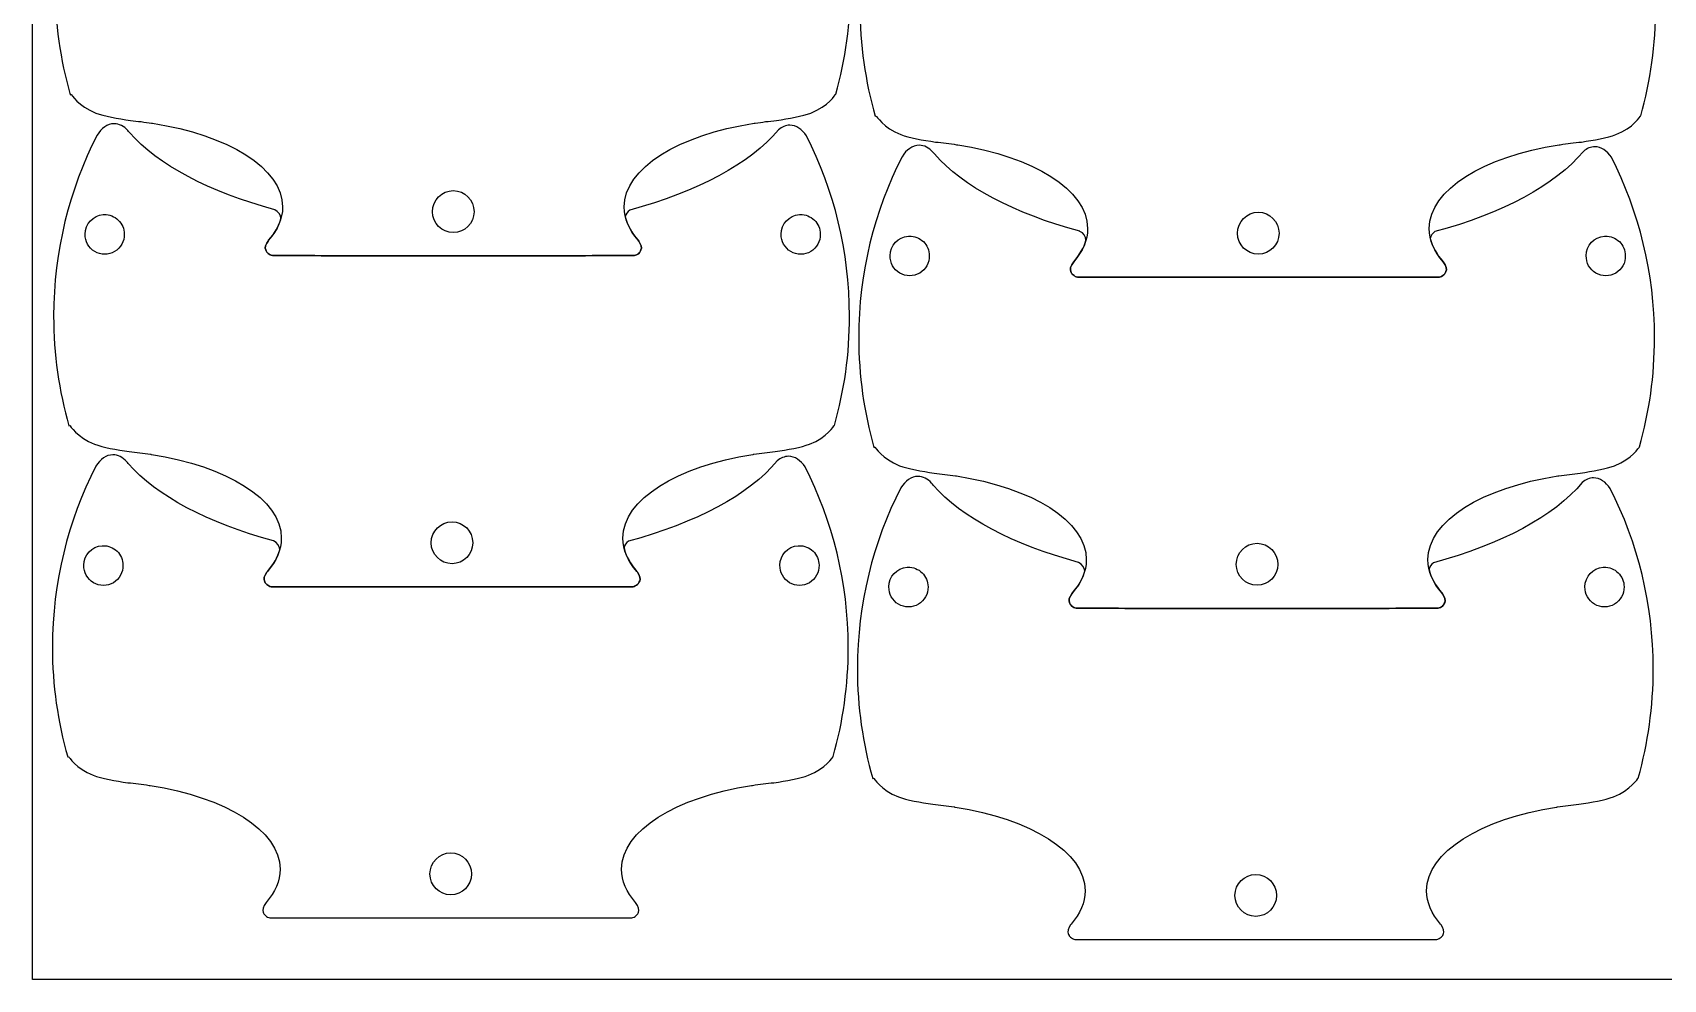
# Model space of a CAD drawing. Extents: x -113 to 191, y 10 to 315.
# Drawn here: x -113.4 to 11.7, y 10.2 to 82.8 of the extents above; entities that cross this region are included whole.
import ezdxf

# ---------------------------------------------------------------- set-up
doc = ezdxf.new("R2010")
doc.units = 0
doc.layers.add('BOTTOMLAYER', color=7, linetype='CONTINUOUS')

msp = doc.modelspace()

# ---------------------------------------------------------------- linework, layer by layer
at = {"layer": 'BOTTOMLAYER', "color": 1}
for p, q in [((-113.422819, 10.186714), (-113.422819, 314.736524)), ((-110.538966, 78.0236), (-110.46841, 78.058878)), ((-51.827924, 78.058878), (-51.819119, 78.058878)), ((-48.787939, 76.370963), (-48.717383, 76.406241)), ((9.923044, 76.406241), (9.931849, 76.406241)), ((-107.169924, 75.801086), (-107.169924, 75.801114)), ((-45.418897, 74.148322), (-45.418897, 74.148463)), ((-81.152577, 70.66818), (-81.152577, 70.66818)), ((-107.998951, 68.83375), (-107.998951, 68.83375)), ((-54.606035, 68.83375), (-54.606035, 68.83375)), ((-19.401609, 69.015518), (-19.401609, 69.015518)), ((-46.247925, 67.181102), (-46.247925, 67.181102)), ((7.144933, 67.181102), (7.144933, 67.181102)), ((-76.760493, 65.676403), (-85.535841, 65.676403)), ((-85.535841, 65.676403), (-76.760493, 65.676403)), ((-23.784874, 64.023854), (-15.009525, 64.023854)), ((-15.009525, 64.023797), (-23.784874, 64.023797)), ((-110.635965, 52.632431), (-110.56541, 52.667708)), ((-51.924924, 52.667708), (-51.916118, 52.667708)), ((-107.266938, 50.409928), (-107.266938, 50.409956)), ((-48.884939, 50.979768), (-48.814383, 51.015046)), ((9.826044, 51.015046), (9.83485, 51.015046)), ((-45.515911, 48.757156), (-45.515911, 48.757297)), ((-81.249576, 45.277011), (-81.249576, 45.277011)), ((-108.095965, 43.442595), (-108.095965, 43.442595)), ((-54.703049, 43.442595), (-54.703049, 43.442595)), ((-19.498609, 43.624352), (-19.498609, 43.624352)), ((-46.344939, 41.789936), (-46.344939, 41.789936)), ((7.047919, 41.789936), (7.047919, 41.789936)), ((-76.857507, 40.285248), (-85.632854, 40.285248)), ((-85.63284, 40.285234), (-76.857493, 40.285234)), ((-15.106539, 38.632659), (-23.881888, 38.632659)), ((-23.881874, 38.632687), (-15.106525, 38.632687)), ((-110.732979, 27.241267), (-110.662424, 27.276545)), ((-52.021938, 27.276545), (-52.013132, 27.276545)), ((-48.981953, 25.58863), (-48.911397, 25.623908)), ((9.72903, 25.623908), (9.737836, 25.623908)), ((-81.34659, 19.88585), (-81.34659, 19.88585)), ((-19.595622, 18.233214), (-19.595622, 18.233214)), ((-85.729854, 14.894186), (-76.954507, 14.894186)), ((-23.978888, 13.241614), (-15.203539, 13.241614)), ((191.126962, 10.186714), (-113.422819, 10.186714))]:
    msp.add_line(p, q, dxfattribs=at)
for points in [[(-111.711952, 86.43735), (-111.711952, 83.518783), (-111.301524, 80.697179), (-110.538966, 78.0236)], [(-51.819119, 78.058878), (-51.063384, 80.721407), (-50.663771, 83.532352), (-50.663771, 86.43735)], [(-49.960925, 84.784713), (-49.960925, 81.86614), (-49.550498, 79.044539), (-48.787939, 76.370963)], [(9.931849, 76.406241), (10.687584, 79.068754), (11.087197, 81.879715), (11.087197, 84.784713)], [(-110.46841, 78.058878), (-110.46841, 78.058878), (-109.914363, 77.136471), (-108.572229, 76.621308)], [(-53.724104, 76.621308), (-52.381971, 77.136471), (-51.827924, 78.058878), (-51.827924, 78.058878)], [(-108.572229, 76.621308), (-107.948744, 76.381992), (-106.860557, 76.187124), (-105.926396, 76.048044)], [(-56.369938, 76.048044), (-55.435777, 76.187124), (-54.34759, 76.381992), (-53.724104, 76.621308)], [(-48.717383, 76.406241), (-48.717383, 76.406241), (-48.163336, 75.483826), (-46.821203, 74.968657)], [(8.026863, 74.968657), (9.368997, 75.483826), (9.923044, 76.406241), (9.923044, 76.406241)], [(-107.169924, 75.801114), (-107.682956, 75.801114), (-108.142529, 75.462191), (-108.484021, 74.91917)], [(-106.12041, 75.280739), (-106.420768, 75.608452), (-106.782339, 75.801086), (-107.169924, 75.801086)], [(-105.996938, 75.130808), (-106.037315, 75.182901), (-106.077501, 75.233924), (-106.12041, 75.280739)], [(-94.84916, 69.204139), (-99.867353, 70.564523), (-103.82379, 72.639652), (-105.996938, 75.130808)], [(-105.926396, 76.048044), (-105.37032, 75.995351), (-104.825916, 75.926232), (-104.294799, 75.845197)], [(-104.294799, 75.845197), (-104.287461, 75.844633), (-104.234756, 75.836279), (-104.233063, 75.836392)], [(-104.233063, 75.836392), (-104.232498, 75.836409), (-104.215424, 75.836324), (-104.215424, 75.836392)], [(-104.215424, 75.836392), (-98.425686, 74.935934), (-94.249452, 72.400339), (-94.249452, 69.415833)], [(-68.046882, 69.415833), (-68.046882, 72.400339), (-63.870648, 74.935934), (-58.08091, 75.836392)], [(-56.211188, 75.333684), (-58.359348, 72.737713), (-62.426387, 70.574567), (-67.623549, 69.177708)], [(-58.08091, 75.836392), (-58.08091, 75.836324), (-58.063836, 75.836409), (-58.063271, 75.836392)], [(-58.063271, 75.836392), (-58.061578, 75.836307), (-58.008873, 75.844661), (-58.001535, 75.845197)], [(-58.001535, 75.845197), (-57.470418, 75.926232), (-56.926014, 75.995351), (-56.369938, 76.048044)], [(-55.338063, 75.686461), (-55.651713, 75.686461), (-55.950313, 75.555426), (-56.211188, 75.333684)], [(-54.068063, 74.875072), (-54.404853, 75.374019), (-54.84852, 75.686461), (-55.338063, 75.686461)], [(-108.484021, 74.91917), (-110.605516, 70.755528), (-111.808951, 66.042567), (-111.808951, 61.046181)], [(-50.760771, 61.046181), (-50.760771, 66.027852), (-51.957091, 70.72108), (-54.068063, 74.875072)], [(-46.821203, 74.968657), (-46.197718, 74.729333), (-45.109531, 74.534487), (-44.17537, 74.395408)], [(-45.418897, 74.148463), (-45.931929, 74.148463), (-46.391503, 73.809542), (-46.732994, 73.266519)], [(-44.369383, 73.627989), (-44.669741, 73.955677), (-45.031313, 74.148322), (-45.418897, 74.148322)], [(-44.17537, 74.395408), (-43.619293, 74.342688), (-43.074889, 74.273572), (-42.543772, 74.192546)], [(-42.543772, 74.192546), (-42.536435, 74.192546), (-42.48373, 74.183515), (-42.482036, 74.183797)], [(-42.482036, 74.183797), (-42.481472, 74.183826), (-42.464397, 74.183741), (-42.464397, 74.183797)], [(-42.464397, 74.183797), (-36.674682, 73.283339), (-32.498467, 70.747742), (-32.498467, 67.763242)], [(-6.295915, 67.763242), (-6.295915, 70.747742), (-2.119683, 73.283339), (3.670058, 74.183797)], [(3.670058, 74.183797), (3.670058, 74.183741), (3.687132, 74.183826), (3.687697, 74.183797)], [(3.687697, 74.183797), (3.68939, 74.183713), (3.742095, 74.191982), (3.749433, 74.192546)], [(3.749433, 74.192546), (4.28055, 74.273572), (4.824954, 74.342688), (5.38103, 74.395408)], [(5.38103, 74.395408), (6.315191, 74.534487), (7.403378, 74.729333), (8.026863, 74.968657)], [(6.412905, 74.033824), (6.099255, 74.033824), (5.800655, 73.902789), (5.53978, 73.681047)], [(7.682905, 73.222436), (7.346115, 73.721376), (6.902448, 74.033824), (6.412905, 74.033824)], [(-46.732994, 73.266519), (-48.85449, 69.102866), (-50.057925, 64.389924), (-50.057925, 59.393518)], [(-44.245911, 73.478044), (-44.286289, 73.530142), (-44.326474, 73.581168), (-44.369383, 73.627989)], [(-33.098173, 67.551378), (-38.116343, 68.911773), (-42.072763, 70.986897), (-44.245911, 73.478044)], [(5.53978, 73.681047), (3.39162, 71.085054), (-0.675421, 68.921905), (-5.872582, 67.525046)], [(10.990197, 59.393518), (10.990197, 64.375192), (9.793876, 69.068435), (7.682905, 73.222436)], [(-82.748896, 69.054222), (-82.748896, 69.943372), (-82.031405, 70.66818), (-81.152577, 70.66818)], [(-81.152577, 70.66818), (-80.273748, 70.66818), (-79.565077, 69.943372), (-79.565077, 69.054222)], [(-109.392424, 67.334445), (-109.394049, 68.122725), (-108.785244, 68.777769), (-107.998951, 68.83375)], [(-107.998951, 68.83375), (-107.978375, 68.834174), (-107.957792, 68.834174), (-107.937215, 68.83375)], [(-107.937215, 68.83375), (-107.532045, 68.845479), (-107.139376, 68.692732), (-106.848634, 68.410297)], [(-94.249452, 69.415833), (-94.249452, 68.515768), (-94.627449, 67.652978), (-95.316604, 66.867014)], [(-94.840354, 69.195333), (-94.843826, 69.19618), (-94.845717, 69.203207), (-94.84916, 69.204139)], [(-94.372924, 68.533875), (-94.376762, 68.81906), (-94.566232, 69.059147), (-94.840354, 69.195333)], [(-81.152577, 67.449083), (-82.031405, 67.449083), (-82.748896, 68.165073), (-82.748896, 69.054222)], [(-79.565077, 69.054222), (-79.565077, 68.165073), (-80.273748, 67.449083), (-81.152577, 67.449083)], [(-66.979729, 66.867014), (-67.668885, 67.652978), (-68.046882, 68.515768), (-68.046882, 69.415833)], [(-67.623549, 69.177708), (-67.810716, 69.050689), (-67.930547, 68.868418), (-67.958688, 68.657361)], [(-55.999507, 67.334445), (-56.001132, 68.122725), (-55.392327, 68.777769), (-54.606035, 68.83375)], [(-54.606035, 68.83375), (-54.585458, 68.834174), (-54.564875, 68.834174), (-54.544299, 68.83375)], [(-54.544299, 68.83375), (-54.139129, 68.845479), (-53.746459, 68.692732), (-53.455717, 68.410297)], [(-20.997928, 67.401574), (-20.997928, 68.290715), (-20.280438, 69.015518), (-19.401609, 69.015518)], [(-19.401609, 69.015518), (-18.52278, 69.015518), (-17.814109, 68.290715), (-17.814109, 67.401574)], [(-106.848634, 68.410297), (-106.557892, 68.127862), (-106.393831, 67.739784), (-106.393813, 67.334445)], [(-95.316604, 66.867014), (-94.855902, 67.392433), (-94.533966, 67.944682), (-94.372924, 68.52507)], [(-94.372924, 68.52507), (-94.372924, 68.528061), (-94.372884, 68.530883), (-94.372924, 68.533875)], [(-67.958688, 68.657361), (-67.809432, 68.029803), (-67.475013, 67.431871), (-66.979729, 66.867014)], [(-53.455717, 68.410297), (-53.164976, 68.127862), (-53.000914, 67.739784), (-53.000896, 67.334445)], [(-32.498467, 67.763242), (-32.498467, 66.863179), (-32.876465, 66.000397), (-33.565617, 65.214408)], [(-33.089367, 67.542629), (-33.092839, 67.542629), (-33.09473, 67.550531), (-33.098173, 67.551378)], [(-5.228764, 65.214408), (-5.917919, 66.000397), (-6.295915, 66.863179), (-6.295915, 67.763242)], [(-108.656257, 65.99744), (-109.12699, 66.275622), (-109.409061, 66.787912), (-109.392424, 67.334445)], [(-106.393813, 67.334445), (-106.377175, 66.787912), (-106.659246, 66.275622), (-107.129979, 65.99744)], [(-95.572368, 66.249653), (-95.623713, 66.435544), (-95.316604, 66.867014), (-95.316604, 66.867014)], [(-95.316604, 66.867014), (-95.316604, 66.867014), (-95.623713, 66.435544), (-95.572368, 66.249653)], [(-66.979729, 66.867014), (-66.979729, 66.867014), (-66.672621, 66.435544), (-66.723966, 66.249653)], [(-66.723966, 66.249653), (-66.672621, 66.435544), (-66.979729, 66.867014), (-66.979729, 66.867014)], [(-55.26334, 65.99744), (-55.734073, 66.275622), (-56.016144, 66.787912), (-55.999507, 67.334445)], [(-53.000896, 67.334445), (-52.984258, 66.787912), (-53.26633, 66.275622), (-53.737063, 65.99744)], [(-47.641397, 65.681796), (-47.643022, 66.470077), (-47.034217, 67.125121), (-46.247925, 67.181102)], [(-46.247925, 67.181102), (-46.227348, 67.181526), (-46.206765, 67.181526), (-46.186189, 67.181102)], [(-46.186189, 67.181102), (-45.781019, 67.192831), (-45.388349, 67.040084), (-45.097608, 66.757649)], [(-45.097608, 66.757649), (-44.806866, 66.475214), (-44.642804, 66.087136), (-44.642786, 65.681796)], [(-33.565617, 65.214352), (-33.104915, 65.739793), (-32.782981, 66.292046), (-32.62194, 66.872407)], [(-32.62194, 66.881156), (-32.625778, 67.166342), (-32.815248, 67.406428), (-33.089367, 67.542629)], [(-32.62194, 66.872407), (-32.62194, 66.875512), (-32.6219, 66.878334), (-32.62194, 66.881156)], [(-19.401609, 65.796435), (-20.280438, 65.796435), (-20.997928, 66.512433), (-20.997928, 67.401574)], [(-17.814109, 67.401574), (-17.814109, 66.512433), (-18.52278, 65.796435), (-19.401609, 65.796435)], [(-5.872582, 67.525046), (-6.059749, 67.398046), (-6.17958, 67.215759), (-6.207721, 67.004713)], [(-6.207721, 67.004713), (-6.058465, 66.377164), (-5.724046, 65.77922), (-5.228764, 65.214352)], [(5.751461, 65.681796), (5.749836, 66.470077), (6.358641, 67.125121), (7.144933, 67.181102)], [(7.144933, 67.181102), (7.16551, 67.181526), (7.186093, 67.181526), (7.206669, 67.181102)], [(7.206669, 67.181102), (7.611839, 67.192831), (8.004509, 67.040084), (8.29525, 66.757649)], [(8.29525, 66.757649), (8.585992, 66.475214), (8.750054, 66.087136), (8.750072, 65.681796)], [(-107.129979, 65.99744), (-107.600712, 65.719257), (-108.185524, 65.719257), (-108.656257, 65.99744)], [(-95.457716, 65.958611), (-95.488009, 66.005821), (-95.521021, 66.063764), (-95.572368, 66.249653)], [(-95.572368, 66.249653), (-95.521021, 66.063764), (-95.488009, 66.005821), (-95.457716, 65.958611)], [(-95.201952, 65.746945), (-95.321555, 65.81522), (-95.42576, 65.908808), (-95.457716, 65.958611)], [(-95.457716, 65.958611), (-95.42576, 65.908808), (-95.321555, 65.81522), (-95.201952, 65.746945)], [(-95.034382, 65.685208), (-95.091546, 65.698247), (-95.148459, 65.716408), (-95.201952, 65.746945)], [(-95.201952, 65.746945), (-95.148459, 65.716408), (-95.091546, 65.698247), (-95.034382, 65.685208)], [(-85.535841, 65.676403), (-90.291161, 65.678096), (-91.620069, 65.684362), (-95.034382, 65.685208)], [(-95.034382, 65.685208), (-91.620069, 65.684362), (-90.291161, 65.678068), (-85.535841, 65.676403)], [(-67.261952, 65.685208), (-70.676265, 65.684362), (-72.005173, 65.678068), (-76.760493, 65.676403)], [(-76.760493, 65.676403), (-72.005173, 65.678096), (-70.676265, 65.684362), (-67.261952, 65.685208)], [(-67.094382, 65.746945), (-67.148436, 65.716089), (-67.204122, 65.698219), (-67.261952, 65.685208)], [(-67.261952, 65.685208), (-67.204122, 65.698219), (-67.148436, 65.716089), (-67.094382, 65.746945)], [(-66.838618, 65.958611), (-66.870574, 65.908808), (-66.974779, 65.81522), (-67.094382, 65.746945)], [(-67.094382, 65.746945), (-66.974779, 65.81522), (-66.870574, 65.908808), (-66.838618, 65.958611)], [(-66.723966, 66.249653), (-66.775313, 66.063764), (-66.808325, 66.005821), (-66.838618, 65.958611)], [(-66.838618, 65.958611), (-66.808325, 66.005821), (-66.775313, 66.063764), (-66.723966, 66.249653)], [(-53.737063, 65.99744), (-54.207795, 65.719257), (-54.792608, 65.719257), (-55.26334, 65.99744)], [(-46.90523, 64.344791), (-47.375963, 64.622974), (-47.658035, 65.135264), (-47.641397, 65.681796)], [(-44.642786, 65.681796), (-44.626149, 65.135264), (-44.90822, 64.622974), (-45.378953, 64.344791)], [(-33.565617, 65.214408), (-33.565617, 65.214408), (-33.872723, 64.782947), (-33.821378, 64.597047)], [(-33.821378, 64.596991), (-33.872723, 64.78289), (-33.565617, 65.214352), (-33.565617, 65.214352)], [(-4.973, 64.597047), (-4.921656, 64.782947), (-5.228764, 65.214408), (-5.228764, 65.214408)], [(-5.228764, 65.214352), (-5.228764, 65.214352), (-4.921656, 64.78289), (-4.973, 64.596991)], [(6.487628, 64.344791), (6.016895, 64.622974), (5.734823, 65.135264), (5.751461, 65.681796)], [(8.750072, 65.681796), (8.766709, 65.135264), (8.484638, 64.622974), (8.013905, 64.344791)], [(-45.378953, 64.344791), (-45.849685, 64.066609), (-46.434498, 64.066609), (-46.90523, 64.344791)], [(-33.821378, 64.597047), (-33.770034, 64.411176), (-33.737022, 64.353235), (-33.706729, 64.30602)], [(-33.706729, 64.305963), (-33.737022, 64.353179), (-33.770034, 64.411119), (-33.821378, 64.596991)], [(-33.706729, 64.30602), (-33.674772, 64.256207), (-33.570568, 64.162622), (-33.450965, 64.094353)], [(-33.450965, 64.094296), (-33.570568, 64.162566), (-33.674772, 64.256151), (-33.706729, 64.305963)], [(-33.450965, 64.094353), (-33.397472, 64.063816), (-33.340559, 64.045641), (-33.283395, 64.032603)], [(-33.283395, 64.032546), (-33.340559, 64.045528), (-33.397472, 64.06376), (-33.450965, 64.094296)], [(-33.283395, 64.032603), (-29.869096, 64.032603), (-28.540194, 64.025547), (-23.784874, 64.023854)], [(-23.784874, 64.023797), (-28.540194, 64.02662), (-29.869096, 64.0317), (-33.283395, 64.032546)], [(-15.009525, 64.023854), (-10.254202, 64.026676), (-8.925295, 64.031756), (-5.510986, 64.032603)], [(-5.510986, 64.032546), (-8.925295, 64.032546), (-10.254202, 64.025491), (-15.009525, 64.023797)], [(-5.510986, 64.032603), (-5.453156, 64.045585), (-5.39747, 64.063506), (-5.343416, 64.094353)], [(-5.343416, 64.094296), (-5.39747, 64.06345), (-5.453156, 64.045557), (-5.510986, 64.032546)], [(-5.343416, 64.094353), (-5.223814, 64.162622), (-5.119609, 64.256207), (-5.087653, 64.30602)], [(-5.087653, 64.305963), (-5.119609, 64.256151), (-5.223814, 64.162566), (-5.343416, 64.094296)], [(-5.087653, 64.30602), (-5.057359, 64.353235), (-5.024347, 64.411176), (-4.973, 64.597047)], [(-4.973, 64.596991), (-5.024347, 64.411119), (-5.057359, 64.353179), (-5.087653, 64.305963)], [(8.013905, 64.344791), (7.543173, 64.066609), (6.95836, 64.066609), (6.487628, 64.344791)], [(-111.808951, 61.046181), (-111.808951, 58.127613), (-111.398524, 55.306009), (-110.635965, 52.632431)], [(-51.916118, 52.667708), (-51.160384, 55.330238), (-50.760771, 58.141183), (-50.760771, 61.046181)], [(-50.057925, 59.393518), (-50.057925, 56.474974), (-49.647498, 53.653372), (-48.884939, 50.979768)], [(9.83485, 51.015046), (10.590584, 53.677587), (10.990197, 56.48852), (10.990197, 59.393518)], [(-110.56541, 52.667708), (-110.56541, 52.667708), (-110.011362, 51.745302), (-108.669229, 51.230139)], [(-53.821104, 51.230139), (-52.478971, 51.745302), (-51.924924, 52.667708), (-51.924924, 52.667708)], [(-108.669229, 51.230139), (-108.045744, 50.990823), (-106.957557, 50.795954), (-106.023396, 50.656875)], [(-107.266938, 50.409956), (-107.77997, 50.409956), (-108.239543, 50.071033), (-108.581035, 49.528012)], [(-106.217424, 49.889581), (-106.517781, 50.217294), (-106.879353, 50.409928), (-107.266938, 50.409928)], [(-106.023396, 50.656875), (-105.467319, 50.604181), (-104.922915, 50.535062), (-104.391799, 50.454028)], [(-104.391799, 50.454028), (-104.384461, 50.453463), (-104.331756, 50.44511), (-104.330063, 50.445223)], [(-104.330063, 50.445223), (-104.329498, 50.44524), (-104.312424, 50.445155), (-104.312424, 50.445223)], [(-104.312424, 50.445223), (-98.522686, 49.544764), (-94.346451, 47.00917), (-94.346451, 44.024664)], [(-68.143882, 44.024664), (-68.143882, 47.00917), (-63.967648, 49.544764), (-58.17791, 50.445223)], [(-58.17791, 50.445223), (-58.17791, 50.445155), (-58.160835, 50.44524), (-58.160271, 50.445223)], [(-58.160271, 50.445223), (-58.158578, 50.445138), (-58.105873, 50.453492), (-58.098535, 50.454028)], [(-58.098535, 50.454028), (-57.567418, 50.535062), (-57.023014, 50.604181), (-56.466938, 50.656875)], [(-56.466938, 50.656875), (-55.532776, 50.795954), (-54.44459, 50.990823), (-53.821104, 51.230139)], [(-55.435077, 50.295303), (-55.748727, 50.295303), (-56.047327, 50.164268), (-56.308202, 49.942526)], [(-54.165077, 49.483914), (-54.501867, 49.982861), (-54.945534, 50.295303), (-55.435077, 50.295303)], [(-48.814383, 51.015046), (-48.814383, 51.015046), (-48.260336, 50.092659), (-46.918203, 49.577491)], [(7.929864, 49.577491), (9.271997, 50.092659), (9.826044, 51.015046), (9.826044, 51.015046)], [(-108.581035, 49.528012), (-110.70253, 45.364373), (-111.905965, 40.651412), (-111.905965, 35.655026)], [(-106.093951, 49.73965), (-106.134329, 49.791743), (-106.174515, 49.842766), (-106.217424, 49.889581)], [(-94.946174, 43.812983), (-99.964367, 45.173368), (-103.920804, 47.248497), (-106.093951, 49.73965)], [(-56.308202, 49.942526), (-58.456362, 47.346558), (-62.523401, 45.183412), (-67.720563, 43.786553)], [(-50.857785, 35.655026), (-50.857785, 40.636697), (-52.054105, 45.329925), (-54.165077, 49.483914)], [(-46.918203, 49.577491), (-46.294717, 49.338166), (-45.206531, 49.143292), (-44.272369, 49.004213)], [(-44.272369, 49.004213), (-43.716293, 48.951522), (-43.171889, 48.882406), (-42.640772, 48.80138)], [(-42.640772, 48.80138), (-42.633434, 48.80138), (-42.580729, 48.792349), (-42.579036, 48.792631)], [(-42.579036, 48.792631), (-42.578472, 48.792659), (-42.561397, 48.792574), (-42.561397, 48.792631)], [(-42.561397, 48.792631), (-36.771682, 47.892173), (-32.595467, 45.356575), (-32.595467, 42.372075)], [(-6.392915, 42.372075), (-6.392915, 45.356575), (-2.216683, 47.892173), (3.573058, 48.792631)], [(3.573058, 48.792631), (3.573058, 48.792574), (3.590133, 48.792659), (3.590697, 48.792631)], [(3.590697, 48.792631), (3.59239, 48.792546), (3.645095, 48.800815), (3.652433, 48.80138)], [(3.652433, 48.80138), (4.18355, 48.882406), (4.727954, 48.951522), (5.28403, 49.004213)], [(5.28403, 49.004213), (6.218191, 49.143292), (7.306378, 49.338166), (7.929864, 49.577491)], [(-46.830008, 47.875352), (-48.951504, 43.711728), (-50.154939, 38.998758), (-50.154939, 34.00238)], [(-45.515911, 48.757297), (-46.028943, 48.757297), (-46.488517, 48.418376), (-46.830008, 47.875352)], [(-44.466397, 48.236822), (-44.766755, 48.564539), (-45.128327, 48.757156), (-45.515911, 48.757156)], [(-44.342925, 48.086878), (-44.383302, 48.138976), (-44.423488, 48.190002), (-44.466397, 48.236822)], [(-33.195187, 42.160211), (-38.213355, 43.520607), (-42.169777, 45.59573), (-44.342925, 48.086878)], [(5.442766, 48.28988), (3.294606, 45.693916), (-0.772435, 43.530767), (-5.969596, 42.133908)], [(6.315891, 48.642658), (6.002241, 48.642658), (5.703641, 48.511622), (5.442766, 48.28988)], [(7.585891, 47.831269), (7.249101, 48.33021), (6.805434, 48.642658), (6.315891, 48.642658)], [(10.893183, 34.00238), (10.893183, 38.984054), (9.696863, 43.677268), (7.585891, 47.831269)], [(-82.845896, 43.663053), (-82.845896, 44.552202), (-82.128405, 45.277011), (-81.249576, 45.277011)], [(-81.249576, 45.277011), (-80.370748, 45.277011), (-79.662076, 44.552202), (-79.662076, 43.663053)], [(-94.346451, 44.024664), (-94.346451, 43.124598), (-94.724449, 42.261808), (-95.413604, 41.475845)], [(-94.937368, 43.804178), (-94.94084, 43.805025), (-94.942731, 43.812052), (-94.946174, 43.812983)], [(-94.469938, 43.14272), (-94.473776, 43.427905), (-94.663246, 43.667992), (-94.937368, 43.804178)], [(-67.076729, 41.475845), (-67.765885, 42.261808), (-68.143882, 43.124598), (-68.143882, 44.024664)], [(-67.720563, 43.786553), (-67.90773, 43.659534), (-68.027561, 43.477263), (-68.055702, 43.266206)], [(-109.489438, 41.943289), (-109.491063, 42.73157), (-108.882257, 43.386614), (-108.095965, 43.442595)], [(-108.095965, 43.442595), (-108.075389, 43.443019), (-108.054806, 43.443019), (-108.034229, 43.442595)], [(-108.034229, 43.442595), (-107.629059, 43.454324), (-107.23639, 43.301577), (-106.945648, 43.019142)], [(-106.945648, 43.019142), (-106.654906, 42.736707), (-106.490844, 42.348629), (-106.490826, 41.943289)], [(-95.413618, 41.475859), (-94.952916, 42.001278), (-94.630979, 42.553527), (-94.469938, 43.133914)], [(-94.469938, 43.133914), (-94.469938, 43.136906), (-94.469898, 43.139728), (-94.469938, 43.14272)], [(-81.249576, 42.057914), (-82.128405, 42.057914), (-82.845896, 42.773903), (-82.845896, 43.663053)], [(-79.662076, 43.663053), (-79.662076, 42.773903), (-80.370748, 42.057914), (-81.249576, 42.057914)], [(-68.055702, 43.266206), (-67.906446, 42.638648), (-67.572026, 42.040715), (-67.076743, 41.475859)], [(-56.096521, 41.943289), (-56.098146, 42.73157), (-55.489341, 43.386614), (-54.703049, 43.442595)], [(-54.703049, 43.442595), (-54.682472, 43.443019), (-54.661889, 43.443019), (-54.641313, 43.442595)], [(-54.641313, 43.442595), (-54.236143, 43.454324), (-53.843473, 43.301577), (-53.552731, 43.019142)], [(-53.552731, 43.019142), (-53.261989, 42.736707), (-53.097928, 42.348629), (-53.09791, 41.943289)], [(-21.094928, 42.010408), (-21.094928, 42.899549), (-20.377437, 43.624352), (-19.498609, 43.624352)], [(-19.498609, 43.624352), (-18.61978, 43.624352), (-17.911109, 42.899549), (-17.911109, 42.010408)], [(-108.753271, 40.606284), (-109.224004, 40.884467), (-109.506075, 41.396757), (-109.489438, 41.943289)], [(-106.490826, 41.943289), (-106.474189, 41.396757), (-106.75626, 40.884467), (-107.226993, 40.606284)], [(-95.669382, 40.858498), (-95.720727, 41.044389), (-95.413618, 41.475859), (-95.413618, 41.475859)], [(-95.413604, 41.475845), (-95.413604, 41.475845), (-95.720713, 41.044375), (-95.669368, 40.858484)], [(-67.076743, 41.475859), (-67.076743, 41.475859), (-66.769635, 41.044389), (-66.820979, 40.858498)], [(-66.820965, 40.858484), (-66.769621, 41.044375), (-67.076729, 41.475845), (-67.076729, 41.475845)], [(-55.360354, 40.606284), (-55.831087, 40.884467), (-56.113158, 41.396757), (-56.096521, 41.943289)], [(-53.09791, 41.943289), (-53.081272, 41.396757), (-53.363344, 40.884467), (-53.834076, 40.606284)], [(-47.738411, 40.29063), (-47.740036, 41.078911), (-47.131231, 41.733955), (-46.344939, 41.789936)], [(-46.344939, 41.789936), (-46.324362, 41.790359), (-46.303779, 41.790359), (-46.283203, 41.789936)], [(-46.283203, 41.789936), (-45.878033, 41.801664), (-45.485363, 41.648918), (-45.194621, 41.366483)], [(-45.194621, 41.366483), (-44.90388, 41.084048), (-44.739818, 40.69597), (-44.7398, 40.29063)], [(-33.662631, 39.823214), (-33.201929, 40.348627), (-32.879995, 40.900879), (-32.718954, 41.481269)], [(-32.595467, 42.372075), (-32.595467, 41.472012), (-32.973464, 40.609202), (-33.662617, 39.823242)], [(-33.186381, 42.151462), (-33.189853, 42.151462), (-33.191744, 42.159364), (-33.195187, 42.160211)], [(-32.718954, 41.490018), (-32.722792, 41.775204), (-32.912262, 42.01529), (-33.186381, 42.151462)], [(-32.718954, 41.481269), (-32.718954, 41.484374), (-32.718914, 41.487196), (-32.718954, 41.490018)], [(-19.498609, 40.405269), (-20.377437, 40.405269), (-21.094928, 41.121266), (-21.094928, 42.010408)], [(-17.911109, 42.010408), (-17.911109, 41.121266), (-18.61978, 40.405269), (-19.498609, 40.405269)], [(-5.325763, 39.823242), (-6.014918, 40.609202), (-6.392915, 41.472012), (-6.392915, 42.372075)], [(-5.969596, 42.133908), (-6.156763, 42.00688), (-6.276594, 41.824621), (-6.304735, 41.613547)], [(-6.304735, 41.613547), (-6.155479, 40.985997), (-5.82106, 40.388053), (-5.325777, 39.823214)], [(5.654447, 40.29063), (5.652822, 41.078911), (6.261627, 41.733955), (7.047919, 41.789936)], [(7.047919, 41.789936), (7.068496, 41.790359), (7.089079, 41.790359), (7.109655, 41.789936)], [(7.109655, 41.789936), (7.514825, 41.801664), (7.907495, 41.648918), (8.198237, 41.366483)], [(8.198237, 41.366483), (8.488978, 41.084048), (8.65304, 40.69597), (8.653058, 40.29063)], [(-107.226993, 40.606284), (-107.697726, 40.328102), (-108.282538, 40.328102), (-108.753271, 40.606284)], [(-95.554729, 40.567456), (-95.585023, 40.614666), (-95.618035, 40.672609), (-95.669382, 40.858498)], [(-95.669368, 40.858484), (-95.618021, 40.672595), (-95.585009, 40.614652), (-95.554715, 40.567442)], [(-95.298966, 40.355789), (-95.418569, 40.424065), (-95.522773, 40.517652), (-95.554729, 40.567456)], [(-95.554715, 40.567442), (-95.522759, 40.517638), (-95.418554, 40.424051), (-95.298951, 40.355775)], [(-95.131396, 40.294053), (-95.18856, 40.307092), (-95.245473, 40.325253), (-95.298966, 40.355789)], [(-95.298951, 40.355775), (-95.245459, 40.325239), (-95.188546, 40.307078), (-95.131382, 40.294039)], [(-85.632854, 40.285248), (-90.388175, 40.286941), (-91.717083, 40.293207), (-95.131396, 40.294053)], [(-95.131382, 40.294039), (-91.717069, 40.293193), (-90.388161, 40.286899), (-85.63284, 40.285234)], [(-67.358966, 40.294053), (-70.773279, 40.293207), (-72.102187, 40.286913), (-76.857507, 40.285248)], [(-76.857493, 40.285234), (-72.102173, 40.286927), (-70.773265, 40.293193), (-67.358951, 40.294039)], [(-67.191396, 40.355789), (-67.24545, 40.324934), (-67.301135, 40.307064), (-67.358966, 40.294053)], [(-67.358951, 40.294039), (-67.301121, 40.30705), (-67.245436, 40.32492), (-67.191382, 40.355775)], [(-66.935632, 40.567456), (-66.967588, 40.517652), (-67.071793, 40.424065), (-67.191396, 40.355789)], [(-67.191382, 40.355775), (-67.071779, 40.424051), (-66.967574, 40.517638), (-66.935618, 40.567442)], [(-66.820979, 40.858498), (-66.872327, 40.672609), (-66.905338, 40.614666), (-66.935632, 40.567456)], [(-66.935618, 40.567442), (-66.905324, 40.614652), (-66.872313, 40.672595), (-66.820965, 40.858484)], [(-53.834076, 40.606284), (-54.304809, 40.328102), (-54.889621, 40.328102), (-55.360354, 40.606284)], [(-47.002244, 38.953625), (-47.472977, 39.231807), (-47.755048, 39.744097), (-47.738411, 40.29063)], [(-44.7398, 40.29063), (-44.723162, 39.744097), (-45.005234, 39.231807), (-45.475967, 38.953625)], [(6.390614, 38.953625), (5.919881, 39.231807), (5.637809, 39.744097), (5.654447, 40.29063)], [(8.653058, 40.29063), (8.669696, 39.744097), (8.387624, 39.231807), (7.916891, 38.953625)], [(-45.475967, 38.953625), (-45.946699, 38.675443), (-46.531512, 38.675443), (-47.002244, 38.953625)], [(-33.918392, 39.205852), (-33.969737, 39.391752), (-33.662631, 39.823214), (-33.662631, 39.823214)], [(-33.662617, 39.823242), (-33.662617, 39.823242), (-33.969723, 39.39178), (-33.918378, 39.205881)], [(-33.80374, 38.914797), (-33.834033, 38.962012), (-33.867045, 39.019953), (-33.918392, 39.205852)], [(-33.918378, 39.205881), (-33.867031, 39.020009), (-33.834019, 38.962069), (-33.803725, 38.914853)], [(-33.547979, 38.70313), (-33.667581, 38.771428), (-33.771784, 38.865013), (-33.80374, 38.914797)], [(-33.803725, 38.914853), (-33.771769, 38.865041), (-33.667567, 38.771456), (-33.547964, 38.703186)], [(-5.184667, 38.914797), (-5.216623, 38.865013), (-5.320827, 38.771428), (-5.44043, 38.70313)], [(-5.440416, 38.703186), (-5.320813, 38.771456), (-5.216609, 38.865041), (-5.184653, 38.914853)], [(-5.325777, 39.823214), (-5.325777, 39.823214), (-5.018669, 39.391752), (-5.070014, 39.205852)], [(-5.07, 39.205881), (-5.018655, 39.39178), (-5.325763, 39.823242), (-5.325763, 39.823242)], [(-5.070014, 39.205852), (-5.121361, 39.019953), (-5.154373, 38.962012), (-5.184667, 38.914797)], [(-5.184653, 38.914853), (-5.154359, 38.962069), (-5.121347, 39.020009), (-5.07, 39.205881)], [(7.916891, 38.953625), (7.446159, 38.675443), (6.861346, 38.675443), (6.390614, 38.953625)], [(-33.380409, 38.641408), (-33.437573, 38.65439), (-33.494486, 38.672594), (-33.547979, 38.70313)], [(-33.547964, 38.703186), (-33.494472, 38.67265), (-33.437559, 38.654475), (-33.380395, 38.641436)], [(-23.881888, 38.632659), (-28.637207, 38.635481), (-29.96611, 38.640561), (-33.380409, 38.641408)], [(-33.380395, 38.641436), (-29.966096, 38.641436), (-28.637193, 38.634381), (-23.881874, 38.632687)], [(-5.607999, 38.641408), (-9.022309, 38.641408), (-10.351216, 38.634352), (-15.106539, 38.632659)], [(-15.106525, 38.632687), (-10.351202, 38.63551), (-9.022295, 38.64059), (-5.607985, 38.641436)], [(-5.44043, 38.70313), (-5.494484, 38.672283), (-5.550169, 38.654418), (-5.607999, 38.641408)], [(-5.607985, 38.641436), (-5.550155, 38.654418), (-5.49447, 38.67234), (-5.440416, 38.703186)], [(-111.905965, 35.655026), (-111.905965, 32.736458), (-111.495538, 29.914843), (-110.732979, 27.241267)], [(-52.013132, 27.276545), (-51.257398, 29.939086), (-50.857785, 32.750028), (-50.857785, 35.655026)], [(-50.154939, 34.00238), (-50.154939, 31.083807), (-49.744511, 28.262206), (-48.981953, 25.58863)], [(9.737836, 25.623908), (10.49357, 28.286449), (10.893183, 31.097382), (10.893183, 34.00238)], [(-110.662424, 27.276545), (-110.662424, 27.276545), (-110.108376, 26.354158), (-108.766243, 25.83899)], [(-53.918118, 25.83899), (-52.575985, 26.354158), (-52.021938, 27.276545), (-52.021938, 27.276545)], [(-108.766243, 25.83899), (-108.142758, 25.599665), (-107.054571, 25.404791), (-106.12041, 25.265712)], [(-106.12041, 25.265712), (-105.564333, 25.213021), (-105.019929, 25.143904), (-104.488813, 25.062878)], [(-104.488813, 25.062878), (-104.481475, 25.062878), (-104.42877, 25.053847), (-104.427076, 25.05413)], [(-104.427076, 25.05413), (-104.426512, 25.05413), (-104.409438, 25.054045), (-104.409438, 25.05413)], [(-104.409438, 25.05413), (-98.619699, 24.153671), (-94.443465, 21.618074), (-94.443465, 18.633574)], [(-68.240896, 18.633574), (-68.240896, 21.618074), (-64.064662, 24.153671), (-58.274924, 25.05413)], [(-58.274924, 25.05413), (-58.274924, 25.054045), (-58.257849, 25.05413), (-58.257285, 25.05413)], [(-58.257285, 25.05413), (-58.255591, 25.054045), (-58.202886, 25.062314), (-58.195549, 25.062878)], [(-58.195549, 25.062878), (-57.664432, 25.143904), (-57.120028, 25.213021), (-56.563951, 25.265712)], [(-56.563951, 25.265712), (-55.62979, 25.404791), (-54.541603, 25.599665), (-53.918118, 25.83899)], [(-48.911397, 25.623908), (-48.911397, 25.623908), (-48.35735, 24.701521), (-47.015217, 24.186353)], [(7.83285, 24.186353), (9.174983, 24.701521), (9.72903, 25.623908), (9.72903, 25.623908)], [(-47.015217, 24.186353), (-46.391731, 23.947028), (-45.303544, 23.752154), (-44.369383, 23.613075)], [(5.187016, 23.613075), (6.121178, 23.752154), (7.209364, 23.947028), (7.83285, 24.186353)], [(-44.369383, 23.613075), (-43.813307, 23.560384), (-43.268903, 23.491268), (-42.737786, 23.410242)], [(-42.737786, 23.410242), (-42.730448, 23.410242), (-42.677743, 23.40121), (-42.67605, 23.401493)], [(-42.67605, 23.401493), (-42.675485, 23.401493), (-42.658411, 23.401408), (-42.658411, 23.401493)], [(-42.658411, 23.401493), (-36.868695, 22.501034), (-32.692481, 19.965437), (-32.692481, 16.980957)], [(-6.489929, 16.980957), (-6.489929, 19.965437), (-2.313697, 22.501034), (3.476044, 23.401493)], [(3.476044, 23.401493), (3.476044, 23.401408), (3.493119, 23.401493), (3.493683, 23.401493)], [(3.493683, 23.401493), (3.495376, 23.401408), (3.548081, 23.409677), (3.555419, 23.410242)], [(3.555419, 23.410242), (4.086536, 23.491268), (4.63094, 23.560384), (5.187016, 23.613075)], [(-82.94291, 18.271906), (-82.94291, 19.161047), (-82.225419, 19.88585), (-81.34659, 19.88585)], [(-81.34659, 19.88585), (-80.467762, 19.88585), (-79.75909, 19.161047), (-79.75909, 18.271906)], [(-94.443465, 18.633574), (-94.443465, 17.733511), (-94.821462, 16.870701), (-95.510618, 16.08474)], [(-81.34659, 16.666767), (-82.225419, 16.666767), (-82.94291, 17.382765), (-82.94291, 18.271906)], [(-79.75909, 18.271906), (-79.75909, 17.382765), (-80.467762, 16.666767), (-81.34659, 16.666767)], [(-67.173743, 16.08474), (-67.862899, 16.870701), (-68.240896, 17.733511), (-68.240896, 18.633574)], [(-21.191942, 16.619295), (-21.191942, 17.508419), (-20.474451, 18.233214), (-19.595622, 18.233214)], [(-19.595622, 18.233214), (-18.716794, 18.233214), (-18.008122, 17.508419), (-18.008122, 16.619295)], [(-32.692481, 16.980957), (-32.692481, 16.080911), (-33.070478, 15.218118), (-33.759631, 14.432168)], [(-19.595622, 15.01419), (-20.474451, 15.01419), (-21.191942, 15.730171), (-21.191942, 16.619295)], [(-18.008122, 16.619295), (-18.008122, 15.730171), (-18.716794, 15.01419), (-19.595622, 15.01419)], [(-5.422777, 14.432168), (-6.111932, 15.218118), (-6.489929, 16.080911), (-6.489929, 16.980957)], [(-95.510618, 16.08474), (-95.510618, 16.08474), (-95.817727, 15.653279), (-95.766382, 15.467379)], [(-95.766382, 15.467379), (-95.715034, 15.281508), (-95.682023, 15.223568), (-95.651729, 15.176352)], [(-95.651729, 15.176352), (-95.619773, 15.12654), (-95.515568, 15.032955), (-95.395965, 14.964685)], [(-67.288396, 14.964685), (-67.168793, 15.032955), (-67.064588, 15.12654), (-67.032632, 15.176352)], [(-66.917979, 15.467379), (-66.866635, 15.653279), (-67.173743, 16.08474), (-67.173743, 16.08474)], [(-67.032632, 15.176352), (-67.002338, 15.223568), (-66.969327, 15.281508), (-66.917979, 15.467379)], [(-95.395965, 14.964685), (-95.342473, 14.934149), (-95.28556, 14.915974), (-95.228396, 14.902935)], [(-95.228396, 14.902935), (-91.814083, 14.902935), (-90.485174, 14.895879), (-85.729854, 14.894186)], [(-76.954507, 14.894186), (-72.199187, 14.897008), (-70.870278, 14.902088), (-67.455965, 14.902935)], [(-67.455965, 14.902935), (-67.398135, 14.915917), (-67.34245, 14.933838), (-67.288396, 14.964685)], [(-33.759631, 14.432168), (-33.759631, 14.432168), (-34.066737, 14.000707), (-34.015392, 13.814807)], [(-34.015392, 13.814807), (-33.964045, 13.628936), (-33.931033, 13.570996), (-33.900739, 13.52378)], [(-5.167014, 13.814807), (-5.115669, 14.000707), (-5.422777, 14.432168), (-5.422777, 14.432168)], [(-5.281666, 13.52378), (-5.251372, 13.570996), (-5.218361, 13.628936), (-5.167014, 13.814807)], [(-33.900739, 13.52378), (-33.868783, 13.473968), (-33.764581, 13.380383), (-33.644978, 13.312113)], [(-33.644978, 13.312113), (-33.591486, 13.281577), (-33.534573, 13.263402), (-33.477409, 13.250363)], [(-33.477409, 13.250363), (-30.06311, 13.250363), (-28.734207, 13.243307), (-23.978888, 13.241614)], [(-15.203539, 13.241614), (-10.448216, 13.244436), (-9.119308, 13.249516), (-5.704999, 13.250363)], [(-5.704999, 13.250363), (-5.647169, 13.263345), (-5.591484, 13.281266), (-5.53743, 13.312113)], [(-5.53743, 13.312113), (-5.417827, 13.380383), (-5.313622, 13.473968), (-5.281666, 13.52378)]]:
    msp.add_open_spline(points, degree=3, dxfattribs=at)

doc.saveas('drawing.dxf')
